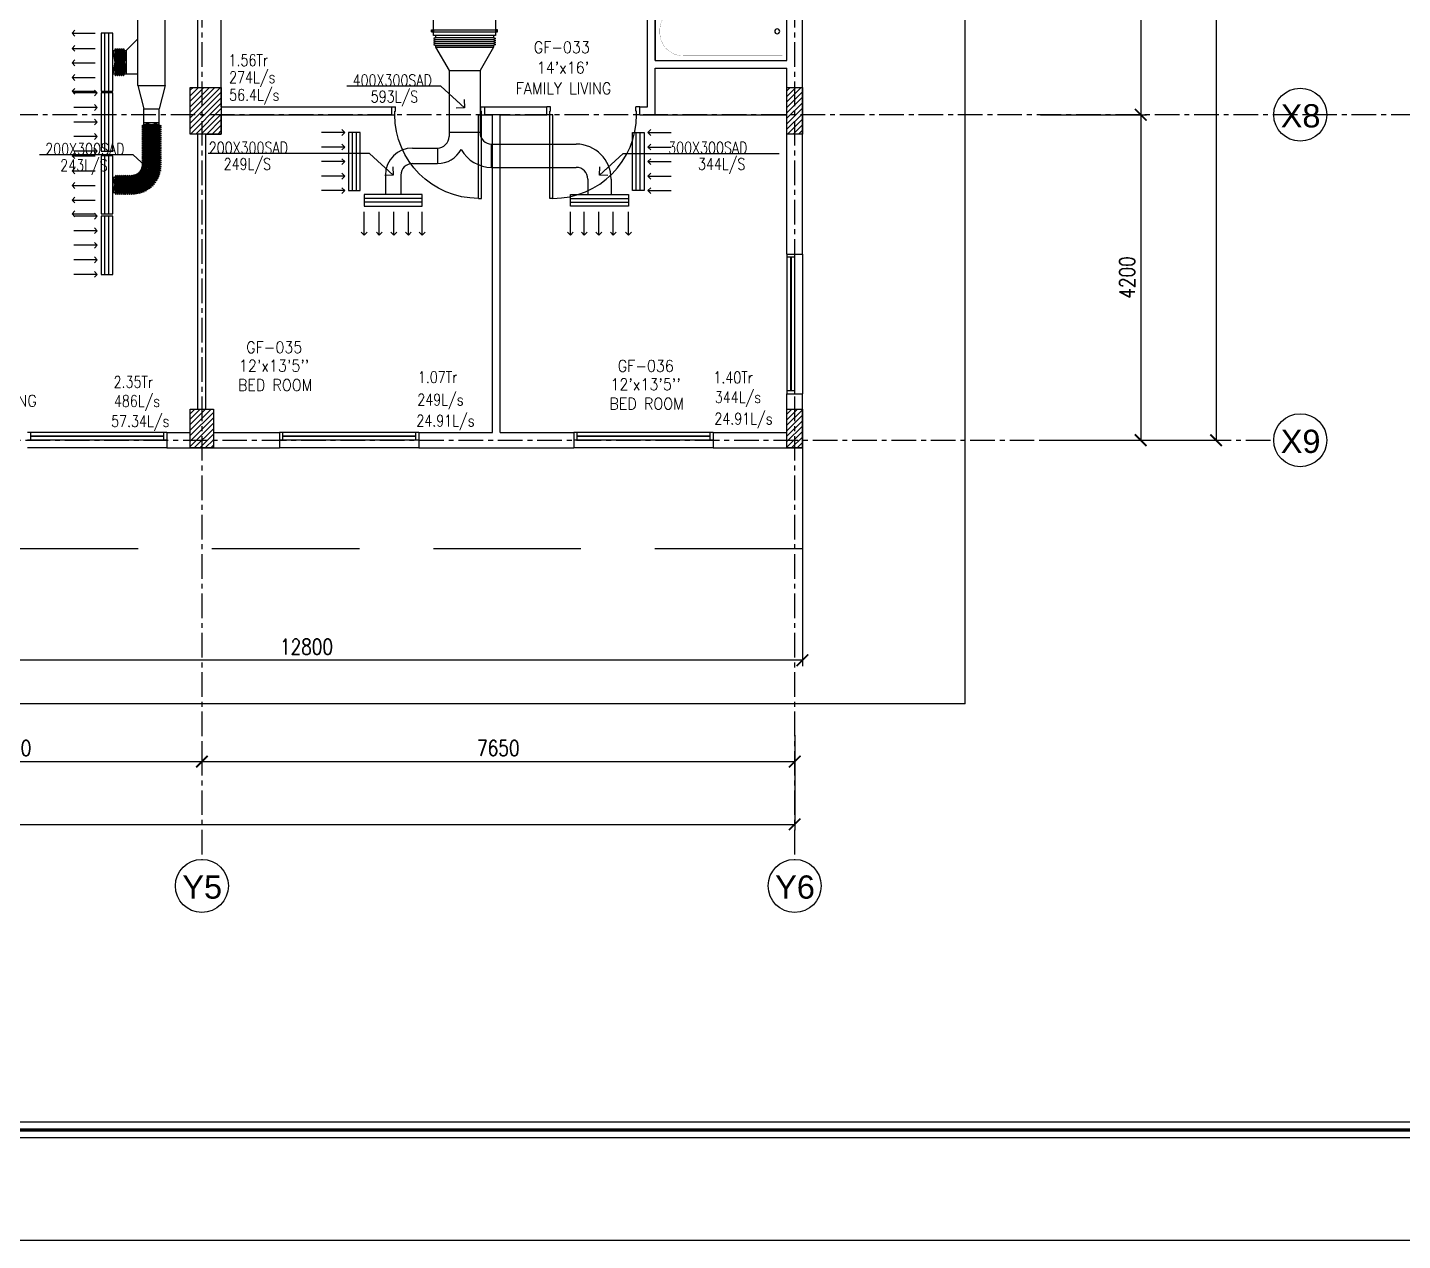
# Model space of a CAD drawing. Header units: millimetres. Extents: x -1288794 to 2153086, y -2701644 to -1428868.
# Drawn here: x 867059 to 884803, y -1519494 to -1503844 of the extents above; entities that cross this region are included whole.
import ezdxf
from ezdxf.enums import TextEntityAlignment as Align

# ---------------------------------------------------------------- set-up
doc = ezdxf.new("R2010")
doc.units = ezdxf.units.MM
doc.header["$LTSCALE"] = 100
doc.header["$PDMODE"] = 34
for name, pattern in [('CENTER', [50.8, 31.75, -6.35, 6.35, -6.35]), ('DASHED2', [9.525, 6.35, -3.175]), ('HIDDEN', [9.525, 6.35, -3.175])]:
    doc.linetypes.add(name, pattern=pattern)
for name, color, linetype in [('A-ANNO-DIMS', 1, 'Continuous'), ('A-ANNO-SYMB', 33, 'Continuous'), ('A-ANNO-TEXT', 8, 'Continuous'), ('A-AREA', 8, 'CENTER'), ('A-DOOR', 4, 'Continuous'), ('A-FLOR-OVHD', 4, 'DASHED2'), ('A-FLOR-PFIX', 8, 'Continuous'), ('A-FLOR-SPCL', 8, 'Continuous'), ('A-GLAZ', 5, 'Continuous'), ('A-GRID', 253, 'CENTER'), ('A-WALL-FULL', 8, 'Continuous'), ('AC- SUIPPOR', 7, 'HIDDEN'), ('AC-SAD', 3, 'Continuous'), ('AC-SAD TEXT', 3, 'Continuous'), ('AC-UNIT', 5, 'Continuous'), ('LOGO LINE', 7, 'Continuous'), ('LOGO1LINE', 7, 'Continuous'), ('RETURN GRILL RIGHT', 1, 'Continuous'), ('S-COL- HACT.', 9, 'Continuous'), ('S-COL.', 8, 'Continuous'), ('SUPPLY GRILL RIGHT', 3, 'Continuous'), ('WALL', 42, 'Continuous')]:
    doc.layers.add(name, color=color, linetype=linetype)
doc.styles.add('ROMANS', font='romans.shx', dxfattribs={"width": 0.8})
doc.styles.add('SANSSERIF', font='sas_____.pfb')
doc.styles.add('SIMPLEX', font='simplex.shx', dxfattribs={"width": 0.8})
doc.dimstyles.new('100 of DIM2', dxfattribs={"dimscale": 0, "dimtxt": 200, "dimasz": 150, "dimexe": 75, "dimexo": 200, "dimgap": 75, "dimtad": 1, "dimdec": 0, "dimrnd": 5, "dimzin": 0, "dimdsep": 46, "dimtxsty": 'ROMANS', "dimblk": 'ARCHTICK', "dimcen": 100, "dimclrd": 94, "dimclre": 94, "dimclrt": 2, "dimadec": 0, "dimazin": 0, "dimtfac": 1, "dimtdec": 0, "dimtofl": 0, "dimtmove": 2, "dimatfit": 3, "dimldrblk": 'OPEN90', "dimfxl": 75, "dimtolj": 1, "dimtzin": 0, "dimarcsym": 0})
pattern_1 = [(45, (1973413.864, -1109556.65), (-35.355339, 35.355339), [])]

# ---------------------------------------------------------------- blocks, each defined once
blk = doc.blocks.new('D-120-R1')
for p, q in [((-80, 1180), (-40, 1180)), ((-80, 1180), (-80, 100)), ((-40, 1180), (-40, 55)), ((-1200, 100), (-1160, 100)), ((-1200, 100), (-1200, 0)), ((-1160, 100), (-1160, 55)), ((-1160, 55), (-1150, 55)), ((-1150, 55), (-1150, 0)), ((-80, 100), (0, 100)), ((-50, 55), (-40, 55)), ((-50, 55), (-50, 0)), ((-50, 0), (0, 0)), ((0, 100), (0, 0)), ((-1200, 0), (-1150, 0))]:
    blk.add_line(p, q)
at = {"linetype": 'Continuous'}
blk.add_arc((-80, 100), 1080, 90, 180, dxfattribs=at)
blk = doc.blocks.new('W-180')
for p, q in [((1800, 100), (0, 100)), ((1800, 0), (0, 0)), ((40, 0), (40, 100)), ((1760, 100), (1760, 0))]:
    blk.add_line(p, q)
at = {"linetype": 'Continuous'}
for p, q in [((1760, 53), (40, 53)), ((1760, 47), (40, 47))]:
    blk.add_line(p, q, dxfattribs=at)
blk = doc.blocks.new('BT-2')
blk.add_lwpolyline([(0, 750), (1700, 750), (1700, 0), (0, 0)], close=True)
at = {"const_width": 2}
blk.add_lwpolyline([(60, 690), (1340, 690, -0.414214), (1640, 390), (1640, 360, -0.414214), (1340, 60), (60, 60)], format="xyb", close=True, dxfattribs=at)
blk.add_circle((125, 375), 31.9)
blk = doc.blocks.new('_ArchTick')
at = {"color": 0, "linetype": 'ByBlock', "const_width": 0.15}
blk.add_lwpolyline([(-0.5, -0.5), (0.5, 0.5)], dxfattribs=at)
blk = doc.blocks.new('*D266')
at = {"layer": 'A-ANNO-DIMS', "color": 94, "lineweight": -2, "ltscale": 3, "transparency": 16777216}
for p, q in [((880242, -1473969), (882472, -1473969)), ((882397, -1473969), (882397, -1509169)), ((880242, -1509169), (882472, -1509169))]:
    blk.add_line(p, q, dxfattribs=at)
at = {"layer": 'Defpoints', "color": 0, "ltscale": 3, "transparency": 16777216}
for p in [(880042, -1473969), (880042, -1509169), (882397, -1509169)]:
    blk.add_point(p, dxfattribs=at)
at = {"layer": 'A-ANNO-DIMS', "color": 94, "lineweight": -2, "ltscale": 3, "transparency": 16777216, "xscale": 150, "yscale": 150, "zscale": 150}
for p, rotation in [((882397, -1473969), 90), ((882397, -1509169), 270)]:
    blk.add_blockref('_ArchTick', p, dxfattribs=dict(at, rotation=rotation))
at = {"layer": 'A-ANNO-DIMS', "color": 2, "ltscale": 3, "transparency": 16777216, "insert": (882222, -1491569), "char_height": 200, "attachment_point": 5, "rotation": 90, "style": 'ROMANS'}
blk.add_mtext('\\A1;35200', dxfattribs=at)
blk = doc.blocks.new('_Open90')
at = {"color": 0, "linetype": 'ByBlock', "lineweight": -2}
for p, q in [((0, 0), (-1, 0)), ((-0.5, 0.5), (0, 0)), ((0, 0), (-0.5, -0.5))]:
    blk.add_line(p, q, dxfattribs=at)
blk = doc.blocks.new('*D273')
at = {"layer": 'A-ANNO-DIMS', "color": 94, "lineweight": -2, "ltscale": 3, "transparency": 16777216}
for p, q in [((880133, -1501359), (881499, -1501359)), ((881424, -1501359), (881424, -1504969)), ((880133, -1504969), (881499, -1504969))]:
    blk.add_line(p, q, dxfattribs=at)
at = {"layer": 'Defpoints', "color": 0, "ltscale": 3, "transparency": 16777216}
for p in [(879933, -1501359), (879933, -1504969), (881424, -1504969)]:
    blk.add_point(p, dxfattribs=at)
at = {"layer": 'A-ANNO-DIMS', "color": 94, "lineweight": -2, "ltscale": 3, "transparency": 16777216, "xscale": 150, "yscale": 150, "zscale": 150}
for p, rotation in [((881424, -1501359), 90), ((881424, -1504969), 270)]:
    blk.add_blockref('_ArchTick', p, dxfattribs=dict(at, rotation=rotation))
at = {"layer": 'A-ANNO-DIMS', "color": 2, "ltscale": 3, "transparency": 16777216, "insert": (881249, -1503164), "char_height": 200, "attachment_point": 5, "rotation": 90, "style": 'ROMANS'}
blk.add_mtext('\\A1;3610', dxfattribs=at)
blk = doc.blocks.new('*D274')
at = {"layer": 'A-ANNO-DIMS', "color": 94, "lineweight": -2, "ltscale": 3, "transparency": 16777216}
for p, q in [((880133, -1504969), (881499, -1504969)), ((881424, -1504969), (881424, -1509169)), ((880133, -1509169), (881499, -1509169))]:
    blk.add_line(p, q, dxfattribs=at)
at = {"layer": 'Defpoints', "color": 0, "ltscale": 3, "transparency": 16777216}
for p in [(879933, -1504969), (879933, -1509169), (881424, -1509169)]:
    blk.add_point(p, dxfattribs=at)
at = {"layer": 'A-ANNO-DIMS', "color": 94, "lineweight": -2, "ltscale": 3, "transparency": 16777216, "xscale": 150, "yscale": 150, "zscale": 150}
for p, rotation in [((881424, -1504969), 90), ((881424, -1509169), 270)]:
    blk.add_blockref('_ArchTick', p, dxfattribs=dict(at, rotation=rotation))
at = {"layer": 'A-ANNO-DIMS', "color": 2, "ltscale": 3, "transparency": 16777216, "insert": (881249, -1507069), "char_height": 200, "attachment_point": 5, "rotation": 90, "style": 'ROMANS'}
blk.add_mtext('\\A1;4200', dxfattribs=at)
blk = doc.blocks.new('*D287')
at = {"layer": 'A-ANNO-DIMS', "color": 94, "lineweight": -2, "ltscale": 3, "transparency": 16777216}
for p, q in [((864359, -1513115), (864359, -1513240)), ((869309, -1513115), (869309, -1513240)), ((864359, -1513315), (869309, -1513315))]:
    blk.add_line(p, q, dxfattribs=at)
at = {"layer": 'Defpoints', "color": 0, "ltscale": 3, "transparency": 16777216}
for p in [(864359, -1513315), (869309, -1513315), (869309, -1513315)]:
    blk.add_point(p, dxfattribs=at)
at = {"layer": 'A-ANNO-DIMS', "color": 94, "lineweight": -2, "ltscale": 3, "transparency": 16777216, "xscale": 150, "yscale": 150, "zscale": 150, "rotation": 180}
blk.add_blockref('_ArchTick', (864359, -1513315), dxfattribs=at)
at = {"layer": 'A-ANNO-DIMS', "color": 94, "lineweight": -2, "ltscale": 3, "transparency": 16777216, "xscale": 150, "yscale": 150, "zscale": 150}
blk.add_blockref('_ArchTick', (869309, -1513315), dxfattribs=at)
at = {"layer": 'A-ANNO-DIMS', "color": 2, "ltscale": 3, "transparency": 16777216, "insert": (866834, -1513140), "char_height": 200, "attachment_point": 5, "style": 'ROMANS'}
blk.add_mtext('\\A1;4950', dxfattribs=at)
blk = doc.blocks.new('*D288')
at = {"layer": 'A-ANNO-DIMS', "color": 94, "lineweight": -2, "ltscale": 3, "transparency": 16777216}
for p, q in [((869309, -1513115), (869309, -1513240)), ((876959, -1513115), (876959, -1513240)), ((869309, -1513315), (876959, -1513315))]:
    blk.add_line(p, q, dxfattribs=at)
at = {"layer": 'Defpoints', "color": 0, "ltscale": 3, "transparency": 16777216}
for p in [(869309, -1513315), (876959, -1513315), (876959, -1513315)]:
    blk.add_point(p, dxfattribs=at)
at = {"layer": 'A-ANNO-DIMS', "color": 94, "lineweight": -2, "ltscale": 3, "transparency": 16777216, "xscale": 150, "yscale": 150, "zscale": 150, "rotation": 180}
blk.add_blockref('_ArchTick', (869309, -1513315), dxfattribs=at)
at = {"layer": 'A-ANNO-DIMS', "color": 94, "lineweight": -2, "ltscale": 3, "transparency": 16777216, "xscale": 150, "yscale": 150, "zscale": 150}
blk.add_blockref('_ArchTick', (876959, -1513315), dxfattribs=at)
at = {"layer": 'A-ANNO-DIMS', "color": 2, "ltscale": 3, "transparency": 16777216, "insert": (873134, -1513140), "char_height": 200, "attachment_point": 5, "style": 'ROMANS'}
blk.add_mtext('\\A1;7650', dxfattribs=at)
blk = doc.blocks.new('*D289')
at = {"layer": 'A-ANNO-DIMS', "color": 94, "lineweight": -2, "ltscale": 3, "transparency": 16777216}
for p, q in [((851459, -1512975), (851459, -1514200)), ((876959, -1512975), (876959, -1514200)), ((851459, -1514125), (876959, -1514125))]:
    blk.add_line(p, q, dxfattribs=at)
at = {"layer": 'Defpoints', "color": 0, "ltscale": 3, "transparency": 16777216}
for p in [(851459, -1512775), (876959, -1512775), (876959, -1514125)]:
    blk.add_point(p, dxfattribs=at)
at = {"layer": 'A-ANNO-DIMS', "color": 94, "lineweight": -2, "ltscale": 3, "transparency": 16777216, "xscale": 150, "yscale": 150, "zscale": 150, "rotation": 180}
blk.add_blockref('_ArchTick', (851459, -1514125), dxfattribs=at)
at = {"layer": 'A-ANNO-DIMS', "color": 94, "lineweight": -2, "ltscale": 3, "transparency": 16777216, "xscale": 150, "yscale": 150, "zscale": 150}
blk.add_blockref('_ArchTick', (876959, -1514125), dxfattribs=at)
at = {"layer": 'A-ANNO-DIMS', "color": 2, "ltscale": 3, "transparency": 16777216, "insert": (864209, -1513950), "char_height": 200, "attachment_point": 5, "style": 'ROMANS'}
blk.add_mtext('\\A1;25500', dxfattribs=at)
blk = doc.blocks.new('*D292')
at = {"layer": 'A-ANNO-DIMS', "color": 94, "linetype": 'Continuous', "lineweight": -2, "ltscale": 3, "transparency": 16777216}
for p, q in [((864259, -1509469), (864259, -1512083)), ((877059, -1509469), (877059, -1512083)), ((877059, -1512008), (864259, -1512008))]:
    blk.add_line(p, q, dxfattribs=at)
at = {"layer": 'Defpoints', "color": 0, "linetype": 'Continuous', "ltscale": 3, "transparency": 16777216}
for p in [(864259, -1509269), (877059, -1509269), (864259, -1512008)]:
    blk.add_point(p, dxfattribs=at)
at = {"layer": 'A-ANNO-DIMS', "color": 94, "linetype": 'Continuous', "lineweight": -2, "ltscale": 3, "transparency": 16777216, "xscale": 150, "yscale": 150, "zscale": 150, "rotation": 180}
blk.add_blockref('_ArchTick', (864259, -1512008), dxfattribs=at)
at = {"layer": 'A-ANNO-DIMS', "color": 94, "linetype": 'Continuous', "lineweight": -2, "ltscale": 3, "transparency": 16777216, "xscale": 150, "yscale": 150, "zscale": 150}
blk.add_blockref('_ArchTick', (877059, -1512008), dxfattribs=at)
at = {"layer": 'A-ANNO-DIMS', "color": 2, "linetype": 'Continuous', "ltscale": 3, "transparency": 16777216, "insert": (870659, -1511833), "char_height": 200, "attachment_point": 5, "style": 'ROMANS'}
blk.add_mtext('\\A1;12800', dxfattribs=at)
blk = doc.blocks.new('A$C44FB0367')
at = {"layer": 'WALL', "ltscale": 30}
h = blk.add_hatch(dxfattribs=at)
h.set_pattern_fill('NET3', color=2, scale=100, style=0)
h.set_pattern_definition([(0, (19935.246, -11666.627), (0, 12.5), []), (60, (19935.246, -11666.627), (-10.8253175, 6.25), []), (120, (19935.246, -11666.627), (-10.8253175, -6.25), [])])
h.paths.add_polyline_path([(775, 250), (775, 275), (25, 275), (25, 250)])
at = {"layer": 'WALL', "color": 5, "ltscale": 30}
for p, q in [((25, 250), (25, 275)), ((25, 275), (775, 275)), ((775, 250), (775, 275))]:
    blk.add_line(p, q, dxfattribs=at)
at = {"layer": 'WALL', "color": 8, "ltscale": 30}
for p, q in [((25, -275), (0, -287.5)), ((0, -287.5), (25, -300)), ((25, -300), (0, -312.5)), ((0, -312.5), (25, -325)), ((25, -325), (0, -337.5)), ((0, -337.5), (25, -350)), ((25, -350), (0, -362.5)), ((25, -250), (25, -275)), ((25, -250), (25, -275)), ((25, -275), (775, -275)), ((25, -300), (775, -300)), ((25, -325), (775, -325)), ((25, -350), (775, -350)), ((775, -250), (775, -275)), ((775, -275), (800, -287.5)), ((800, -287.5), (775, -300)), ((775, -300), (800, -312.5)), ((800, -312.5), (775, -325)), ((775, -325), (800, -337.5)), ((800, -337.5), (775, -350)), ((775, -350), (800, -362.5)), ((0, -362.5), (25, -375)), ((25, -375), (775, -375)), ((25, -375), (25, -400)), ((25, -400), (775, -400)), ((800, -362.5), (775, -375)), ((775, -375), (775, -400))]:
    blk.add_line(p, q, dxfattribs=at)
at = {"layer": 'WALL', "color": 5, "ltscale": 30}
blk.add_lwpolyline([(0, 250), (800, 250), (800, -250), (0, -250)], close=True, dxfattribs=at)
blk = doc.blocks.new('A$C5F1D0244')
at = {"layer": 'AC- SUIPPOR', "ltscale": 5}
for p, q in [((-25, 425), (-25, -425)), ((0, 425), (0, -425))]:
    blk.add_line(p, q, dxfattribs=at)
at = {"layer": 'AC- SUIPPOR', "ltscale": 30}
for points in [[(-25, 400), (0, 400), (0, 425), (-25, 425)], [(-25, -400), (0, -400), (0, -425), (-25, -425)]]:
    blk.add_lwpolyline(points, close=True, dxfattribs=at)
for centre in [(-12.5, 412.5), (-12.5, -412.5)]:
    blk.add_circle(centre, 5, dxfattribs=at)
blk = doc.blocks.new('*U308')
at = {"layer": 'AC-SAD'}
for p, q in [((-25, 200), (-12, 225)), ((-25, 0), (-25, 200)), ((-12, -25), (-12, 225)), ((-12, 225), (0, 200)), ((0, 200), (0, 0)), ((-12, -25), (0, 0)), ((-25, 0), (-12, -25))]:
    blk.add_line(p, q, dxfattribs=at)
blk = doc.blocks.new('*U309')
at = {"layer": 'AC-SAD', "color": 0, "linetype": 'ByBlock', "lineweight": -2, "transparency": 16777216}
for p, rotation in [((864960, -1505650), 274.2562579066793), ((864959, -1505624), 269.9999999999932), ((864963, -1505675), 278.5125158133653), ((864967, -1505701), 282.7687737200513), ((864974, -1505726), 287.0250316267374), ((864983, -1505751), 291.2812895334234), ((864993, -1505775), 295.5375474401093), ((865005, -1505798), 299.7938053467954), ((865019, -1505820), 304.0500632534814), ((865034, -1505841), 308.3063211601674), ((865051, -1505860), 312.5625790668535), ((865069, -1505879), 316.8188369735395), ((865089, -1505896), 321.0750948802255), ((865110, -1505911), 325.3313527869116), ((865132, -1505925), 329.5876106935975), ((865154, -1505938), 333.8438686002835), ((865178, -1505948), 338.1001265069696), ((865203, -1505957), 342.3563844136556), ((865228, -1505964), 346.6126423203416), ((865253, -1505969), 350.8689002270277), ((865279, -1505972), 355.1251581337137), ((865305, -1505974), 359.3814160403996)]:
    blk.add_blockref('*U308', p, dxfattribs=dict(at, rotation=rotation))
blk = doc.blocks.new('SUPPLY GRILL RIGHT')
at = {"layer": 'SUPPLY GRILL RIGHT'}
for p, q in [((375, 25), (-375, 25)), ((375, -25), (375, 25)), ((375, -25), (-375, -25)), ((375, -75), (375, -25))]:
    blk.add_line(p, q, dxfattribs=at)
blk.add_lwpolyline([(-375, -75), (375, -75), (375, 75), (-375, 75)], close=True, dxfattribs=at)
for points in [[(-375, -450), (-375, -150)], [(-178.5, -450), (-178.5, -150)], [(9, -450), (9, -150)], [(196.5, -450), (196.5, -150)], [(375, -450), (375, -150)]]:
    blk.add_leader(points, dimstyle='100 of DIM2', override={"dimscale": 1, "dimasz": 75, "dimtad": 0, "dimclrd": 0, "dimfxl": 0.2}, dxfattribs=at)
blk = doc.blocks.new('RETURN GRILL RIGHT')
at = {"layer": 'RETURN GRILL RIGHT'}
for p, q in [((375, 25), (-375, 25)), ((375, -25), (-375, -25))]:
    blk.add_line(p, q, dxfattribs=at)
blk.add_lwpolyline([(-375, -75), (375, -75), (375, 75), (-375, 75)], close=True, dxfattribs=at)
for points in [[(-375, -125), (-375, -425)], [(-187.5, -125), (-187.5, -425)], [(0, -125), (0, -425)], [(187.5, -125), (187.5, -425)], [(375, -125), (375, -425)]]:
    blk.add_leader(points, dimstyle='100 of DIM2', override={"dimscale": 1, "dimasz": 75, "dimtad": 0, "dimclrd": 0, "dimfxl": 0.2}, dxfattribs=at)

msp = doc.modelspace()

# ---------------------------------------------------------------- hatches: boundary and pattern name
at = {"layer": 'S-COL- HACT.', "linetype": 'Continuous', "ltscale": 3}
h = msp.add_hatch(dxfattribs=at)
h.set_pattern_fill('ANSI31', color=256, scale=400, style=0)
h.set_pattern_definition(pattern_1)
h.paths.add_polyline_path([(869158.7, -1505218.6), (869158.7, -1504618.6), (869558.7, -1504618.6), (869558.7, -1505218.6)])
h = msp.add_hatch(dxfattribs=at)
h.set_pattern_fill('ANSI31', color=256, scale=400, style=0)
h.set_pattern_definition(pattern_1)
h.paths.add_polyline_path([(876858.7, -1505218.6), (876858.7, -1504618.6), (877058.7, -1504618.6), (877058.7, -1505218.6)])
h = msp.add_hatch(dxfattribs=at)
h.set_pattern_fill('ANSI31', color=256, scale=400, style=0)
h.set_pattern_definition(pattern_1)
h.paths.add_polyline_path([(869158.7, -1509268.6), (869158.7, -1508768.6), (869458.7, -1508768.6), (869458.7, -1509268.6)])
h = msp.add_hatch(dxfattribs=at)
h.set_pattern_fill('ANSI31', color=256, scale=400, style=0)
h.set_pattern_definition(pattern_1)
h.paths.add_polyline_path([(877058.7, -1508768.6), (877058.7, -1509268.6), (876858.7, -1509268.6), (876858.7, -1508768.6)])

# ---------------------------------------------------------------- linework, layer by layer
at = {"layer": 'A-ANNO-SYMB', "ltscale": 3}
for centre in [(883483.2, -1504968.6), (883483.2, -1509168.6), (869308.7, -1514919.1), (876958.7, -1514919.1)]:
    msp.add_circle(centre, 342.2, dxfattribs=at)
at = {"layer": 'A-AREA', "ltscale": 15}
for q in [(879158.7, -1469568.6), (844058.7, -1512568.6)]:
    msp.add_line((879158.7, -1512568.6), q, dxfattribs=at)
at = {"layer": 'A-FLOR-OVHD', "ltscale": 3}
msp.add_lwpolyline([(877058.7, -1509268.6), (877058.7, -1510568.6), (864258.7, -1510568.6), (864258.7, -1509268.6), (862958.7, -1509268.6), (862958.7, -1510568.6), (858658.7, -1510568.6), (858658.7, -1510168.6), (857058.7, -1510168.6), (857058.7, -1510568.6), (850058.7, -1510568.6), (850058.7, -1500918.6), (849058.7, -1500918.6), (849058.7, -1496418.6)], dxfattribs=at)
msp.add_lwpolyline([(877058.7, -1509268.6), (877058.7, -1510568.6), (864258.7, -1510568.6), (864258.7, -1509268.6), (862958.7, -1509268.6), (862958.7, -1510568.6), (858658.7, -1510568.6), (858658.7, -1510168.6), (857058.7, -1510168.6), (857058.7, -1510568.6), (850058.7, -1510568.6), (850058.7, -1500918.6), (849058.7, -1500918.6), (849058.7, -1496418.6)], dxfattribs=at)
at = {"layer": 'A-FLOR-SPCL', "ltscale": 3}
msp.add_line((875158.7, -1504968.6), (876858.7, -1504968.6), dxfattribs=at)
at = {"layer": 'A-GLAZ', "ltscale": 3}
for p, q in [((877058.7, -1506768.6), (877058.7, -1508568.6)), ((868858.7, -1509268.6), (867058.7, -1509268.6)), ((872108.7, -1509268.6), (870308.7, -1509268.6)), ((875908.7, -1509268.6), (874108.7, -1509268.6))]:
    msp.add_line(p, q, dxfattribs=at)
at = {"layer": 'A-GRID', "ltscale": 0.1}
for p, q in [((869308.7, -1466442.6), (869308.7, -1514577)), ((876958.7, -1466442.6), (876958.7, -1514577)), ((894115.9, -1504968.6), (850576.3, -1504968.6)), ((839601.5, -1509168.6), (883141.1, -1509168.6))]:
    msp.add_line(p, q, dxfattribs=at)
at = {"layer": 'A-WALL-FULL', "ltscale": 3}
for p, q in [((869558.7, -1504868.6), (869558.7, -1501568.6)), ((869258.7, -1504618.6), (869258.7, -1501868.6)), ((876858.7, -1504268.6), (876858.7, -1503206)), ((877058.7, -1506768.6), (877058.7, -1503206)), ((875058.7, -1504868.6), (875058.7, -1503518.6)), ((875158.7, -1504268.6), (875158.7, -1503518.6)), ((875158.7, -1504268.6), (876858.7, -1504268.6)), ((875158.7, -1504968.6), (875158.7, -1504368.6)), ((875158.7, -1504368.6), (876858.7, -1504368.6)), ((876858.7, -1506768.6), (876858.7, -1504368.6)), ((869558.7, -1504868.6), (871758.7, -1504868.6)), ((871758.7, -1504968.6), (871758.7, -1504868.6)), ((872958.7, -1504868.6), (873758.7, -1504868.6)), ((872958.7, -1504968.6), (872958.7, -1504868.6)), ((873758.7, -1504968.6), (873758.7, -1504868.6)), ((874958.7, -1504868.6), (875058.7, -1504868.6)), ((874958.7, -1504968.6), (874958.7, -1504868.6)), ((869558.7, -1504968.6), (871758.7, -1504968.6)), ((872958.7, -1504968.6), (873058.7, -1504968.6)), ((873058.7, -1509068.6), (873058.7, -1504968.6)), ((873158.7, -1504968.6), (873758.7, -1504968.6)), ((873158.7, -1509068.6), (873158.7, -1504968.6)), ((874958.7, -1504968.6), (875158.7, -1504968.6)), ((869258.7, -1508768.6), (869258.7, -1505218.6)), ((869358.7, -1508768.6), (869358.7, -1505218.6)), ((876858.7, -1506768.6), (877058.7, -1506768.6)), ((876858.7, -1509068.6), (876858.7, -1508568.6)), ((876858.7, -1508568.6), (877058.7, -1508568.6)), ((877058.7, -1509268.6), (877058.7, -1508568.6)), ((868858.7, -1509068.6), (869158.7, -1509068.6)), ((868858.7, -1509068.6), (868858.7, -1509268.6)), ((869458.7, -1509068.6), (870308.7, -1509068.6)), ((870308.7, -1509068.6), (870308.7, -1509268.6)), ((872108.7, -1509068.6), (873058.7, -1509068.6)), ((872108.7, -1509068.6), (872108.7, -1509268.6)), ((873158.7, -1509068.6), (874108.7, -1509068.6)), ((874108.7, -1509068.6), (874108.7, -1509268.6)), ((875908.7, -1509068.6), (876858.7, -1509068.6)), ((875908.7, -1509068.6), (875908.7, -1509268.6)), ((868858.7, -1509268.6), (870308.7, -1509268.6)), ((872108.7, -1509268.6), (874108.7, -1509268.6)), ((875908.7, -1509268.6), (877058.7, -1509268.6))]:
    msp.add_line(p, q, dxfattribs=at)
at = {"layer": 'A-WALL-FULL', "linetype": 'Continuous', "ltscale": 3}
for p, q in [((869158.7, -1505218.6), (869158.7, -1504618.6)), ((869158.7, -1504618.6), (869258.7, -1504618.6)), ((869558.7, -1505218.6), (869558.7, -1504968.6)), ((869258.7, -1505218.6), (869158.7, -1505218.6)), ((869358.7, -1505218.6), (869558.7, -1505218.6)), ((869158.7, -1509068.6), (869158.7, -1508768.6)), ((869158.7, -1508768.6), (869258.7, -1508768.6)), ((869358.7, -1508768.6), (869458.7, -1508768.6)), ((869458.7, -1508768.6), (869458.7, -1509068.6))]:
    msp.add_line(p, q, dxfattribs=at)
at = {"layer": 'AC-SAD'}
for p, q in [((868483.7, -1504591.6), (868483.7, -1503430)), ((868833.7, -1504591.6), (868833.7, -1503430)), ((868158.7, -1504141.6), (868333.7, -1504141.6)), ((868158.7, -1504141.6), (868183.7, -1504291.6)), ((868183.7, -1504141.6), (868196.2, -1504116.6)), ((868183.7, -1504141.6), (868183.7, -1504441.6)), ((868196.2, -1504116.6), (868196.2, -1504466.6)), ((868196.2, -1504116.6), (868208.7, -1504141.6)), ((868208.7, -1504141.6), (868221.2, -1504116.6)), ((868208.7, -1504141.6), (868208.7, -1504441.6)), ((868221.2, -1504116.6), (868221.2, -1504466.6)), ((868221.2, -1504116.6), (868233.7, -1504141.6)), ((868233.7, -1504141.6), (868246.2, -1504116.6)), ((868233.7, -1504141.6), (868233.7, -1504441.6)), ((868246.2, -1504116.6), (868246.2, -1504466.6)), ((868246.2, -1504116.6), (868258.7, -1504141.6)), ((868258.7, -1504141.6), (868271.2, -1504116.6)), ((868258.7, -1504141.6), (868258.7, -1504441.6)), ((868271.2, -1504116.6), (868271.2, -1504466.6)), ((868271.2, -1504116.6), (868283.7, -1504141.6)), ((868283.7, -1504141.6), (868296.2, -1504116.6)), ((868283.7, -1504141.6), (868283.7, -1504441.6)), ((868296.2, -1504116.6), (868296.2, -1504466.6)), ((868296.2, -1504116.6), (868308.7, -1504141.6)), ((868308.7, -1504141.6), (868308.7, -1504441.6)), ((868333.7, -1504141.6), (868308.7, -1504291.6)), ((868483.7, -1503991.6), (868333.7, -1504141.6)), ((868333.7, -1504141.6), (868333.7, -1504441.6)), ((872323.4, -1504099.1), (873073.4, -1504099.1)), ((872323.4, -1504099.1), (872498.4, -1504399.1)), ((873073.4, -1504099.1), (872898.4, -1504399.1)), ((868183.7, -1504291.6), (868158.7, -1504441.6)), ((868308.7, -1504291.6), (868333.7, -1504441.6)), ((868158.7, -1504441.6), (868483.7, -1504441.6)), ((868183.7, -1504441.6), (868196.2, -1504466.6)), ((868196.2, -1504466.6), (868208.7, -1504441.6)), ((868208.7, -1504441.6), (868221.2, -1504466.6)), ((868221.2, -1504466.6), (868233.7, -1504441.6)), ((868233.7, -1504441.6), (868246.2, -1504466.6)), ((868246.2, -1504466.6), (868258.7, -1504441.6)), ((868258.7, -1504441.6), (868271.2, -1504466.6)), ((868271.2, -1504466.6), (868283.7, -1504441.6)), ((868283.7, -1504441.6), (868296.2, -1504466.6)), ((868296.2, -1504466.6), (868308.7, -1504441.6)), ((872498.4, -1504399.1), (872898.4, -1504399.1)), ((872498.4, -1504399.1), (872498.4, -1505248.9)), ((872898.4, -1504399.1), (872898.4, -1505198.9)), ((868483.7, -1504591.6), (868833.7, -1504591.6)), ((868483.7, -1504591.6), (868558.7, -1504891.6)), ((868833.7, -1504591.6), (868758.7, -1504891.6)), ((868558.7, -1504891.6), (868758.7, -1504891.6)), ((868558.7, -1505623.6), (868558.7, -1504891.6)), ((868758.7, -1505635.4), (868758.7, -1504891.6)), ((868558.7, -1505098.6), (868533.7, -1505111.1)), ((868783.7, -1505111.1), (868533.7, -1505111.1)), ((868533.7, -1505111.1), (868558.7, -1505123.6)), ((868558.7, -1505123.6), (868533.7, -1505136.1)), ((868783.7, -1505136.1), (868533.7, -1505136.1)), ((868533.7, -1505136.1), (868558.7, -1505148.6)), ((868558.7, -1505148.6), (868533.7, -1505161.1)), ((868783.7, -1505161.1), (868533.7, -1505161.1)), ((868533.7, -1505161.1), (868558.7, -1505173.6)), ((868558.7, -1505173.6), (868533.7, -1505186.1)), ((868783.7, -1505186.1), (868533.7, -1505186.1)), ((868533.7, -1505186.1), (868558.7, -1505198.6)), ((868558.7, -1505198.6), (868533.7, -1505211.1)), ((868783.7, -1505211.1), (868533.7, -1505211.1)), ((868533.7, -1505211.1), (868558.7, -1505223.6)), ((868558.7, -1505223.6), (868533.7, -1505236.1)), ((868758.7, -1505073.6), (868558.7, -1505073.6)), ((868658.7, -1505098.6), (868558.7, -1505073.6)), ((868758.7, -1505098.6), (868558.7, -1505098.6)), ((868758.7, -1505123.6), (868558.7, -1505123.6)), ((868758.7, -1505148.6), (868558.7, -1505148.6)), ((868758.7, -1505173.6), (868558.7, -1505173.6)), ((868758.7, -1505198.6), (868558.7, -1505198.6)), ((868758.7, -1505223.6), (868558.7, -1505223.6)), ((868758.7, -1505073.6), (868658.7, -1505098.6)), ((868758.7, -1505098.6), (868783.7, -1505111.1)), ((868783.7, -1505111.1), (868758.7, -1505123.6)), ((868758.7, -1505123.6), (868783.7, -1505136.1)), ((868783.7, -1505136.1), (868758.7, -1505148.6)), ((868758.7, -1505148.6), (868783.7, -1505161.1)), ((868783.7, -1505161.1), (868758.7, -1505173.6)), ((868758.7, -1505173.6), (868783.7, -1505186.1)), ((868783.7, -1505186.1), (868758.7, -1505198.6)), ((868758.7, -1505198.6), (868783.7, -1505211.1)), ((868783.7, -1505211.1), (868758.7, -1505223.6)), ((868758.7, -1505223.6), (868783.7, -1505236.1)), ((872898.4, -1505198.9), (872498.4, -1505198.9)), ((868783.7, -1505236.1), (868533.7, -1505236.1)), ((868533.7, -1505236.1), (868558.7, -1505248.6)), ((868558.7, -1505248.6), (868533.7, -1505261.1)), ((868783.7, -1505261.1), (868533.7, -1505261.1)), ((868533.7, -1505261.1), (868558.7, -1505273.6)), ((868558.7, -1505273.6), (868533.7, -1505286.1)), ((868783.7, -1505286.1), (868533.7, -1505286.1)), ((868533.7, -1505286.1), (868558.7, -1505298.6)), ((868558.7, -1505298.6), (868533.7, -1505311.1)), ((868783.7, -1505311.1), (868533.7, -1505311.1)), ((868533.7, -1505311.1), (868558.7, -1505323.6)), ((868558.7, -1505323.6), (868533.7, -1505336.1)), ((868783.7, -1505336.1), (868533.7, -1505336.1)), ((868533.7, -1505336.1), (868558.7, -1505348.6)), ((868558.7, -1505348.6), (868533.7, -1505361.1)), ((868783.7, -1505361.1), (868533.7, -1505361.1)), ((868533.7, -1505361.1), (868558.7, -1505373.6)), ((868558.7, -1505373.6), (868533.7, -1505386.1)), ((868783.7, -1505386.1), (868533.7, -1505386.1)), ((868533.7, -1505386.1), (868558.7, -1505398.6)), ((868558.7, -1505398.6), (868533.7, -1505411.1)), ((868758.7, -1505248.6), (868558.7, -1505248.6)), ((868758.7, -1505273.6), (868558.7, -1505273.6)), ((868758.7, -1505298.6), (868558.7, -1505298.6)), ((868758.7, -1505323.6), (868558.7, -1505323.6)), ((868758.7, -1505348.6), (868558.7, -1505348.6)), ((868758.7, -1505373.6), (868558.7, -1505373.6)), ((868758.7, -1505398.6), (868558.7, -1505398.6)), ((868783.7, -1505236.1), (868758.7, -1505248.6)), ((868758.7, -1505248.6), (868783.7, -1505261.1)), ((868783.7, -1505261.1), (868758.7, -1505273.6)), ((868758.7, -1505273.6), (868783.7, -1505286.1)), ((868783.7, -1505286.1), (868758.7, -1505298.6)), ((868758.7, -1505298.6), (868783.7, -1505311.1)), ((868783.7, -1505311.1), (868758.7, -1505323.6)), ((868758.7, -1505323.6), (868783.7, -1505336.1)), ((868783.7, -1505336.1), (868758.7, -1505348.6)), ((868758.7, -1505348.6), (868783.7, -1505361.1)), ((868783.7, -1505361.1), (868758.7, -1505373.6)), ((868758.7, -1505373.6), (868783.7, -1505386.1)), ((868783.7, -1505386.1), (868758.7, -1505398.6)), ((868758.7, -1505398.6), (868783.7, -1505411.1)), ((872027.4, -1505398.9), (872348.4, -1505398.9)), ((872348.4, -1505398.9), (872348.4, -1505598.9)), ((873048.4, -1505348.9), (874140, -1505348.9)), ((873048.4, -1505648.9), (873048.4, -1505348.9)), ((868783.7, -1505411.1), (868533.7, -1505411.1)), ((868533.7, -1505411.1), (868558.7, -1505423.6)), ((868558.7, -1505423.6), (868533.7, -1505436.1)), ((868783.7, -1505436.1), (868533.7, -1505436.1)), ((868533.7, -1505436.1), (868558.7, -1505448.6)), ((868558.7, -1505448.6), (868533.7, -1505461.1)), ((868783.7, -1505461.1), (868533.7, -1505461.1)), ((868533.7, -1505461.1), (868558.7, -1505473.6)), ((868558.7, -1505473.6), (868533.7, -1505486.1)), ((868783.7, -1505486.1), (868533.7, -1505486.1)), ((868533.7, -1505486.1), (868558.7, -1505498.6)), ((868558.7, -1505498.6), (868533.7, -1505511.1)), ((868783.7, -1505511.1), (868533.7, -1505511.1)), ((868533.7, -1505511.1), (868558.7, -1505523.6)), ((868558.7, -1505523.6), (868533.7, -1505536.1)), ((868783.7, -1505536.1), (868533.7, -1505536.1)), ((868533.7, -1505536.1), (868558.7, -1505548.6)), ((868558.7, -1505548.6), (868533.7, -1505561.1)), ((868783.7, -1505561.1), (868533.7, -1505561.1)), ((868533.7, -1505561.1), (868558.7, -1505573.6)), ((868558.7, -1505573.6), (868533.7, -1505586.1)), ((868758.7, -1505423.6), (868558.7, -1505423.6)), ((868758.7, -1505448.6), (868558.7, -1505448.6)), ((868758.7, -1505473.6), (868558.7, -1505473.6)), ((868758.7, -1505498.6), (868558.7, -1505498.6)), ((868758.7, -1505523.6), (868558.7, -1505523.6)), ((868758.7, -1505548.6), (868558.7, -1505548.6)), ((868758.7, -1505573.6), (868558.7, -1505573.6)), ((868783.7, -1505411.1), (868758.7, -1505423.6)), ((868758.7, -1505423.6), (868783.7, -1505436.1)), ((868783.7, -1505436.1), (868758.7, -1505448.6)), ((868758.7, -1505448.6), (868783.7, -1505461.1)), ((868783.7, -1505461.1), (868758.7, -1505473.6)), ((868758.7, -1505473.6), (868783.7, -1505486.1)), ((868783.7, -1505486.1), (868758.7, -1505498.6)), ((868758.7, -1505498.6), (868783.7, -1505511.1)), ((868783.7, -1505511.1), (868758.7, -1505523.6)), ((868758.7, -1505523.6), (868783.7, -1505536.1)), ((868783.7, -1505536.1), (868758.7, -1505548.6)), ((868758.7, -1505548.6), (868783.7, -1505561.1)), ((868783.7, -1505561.1), (868758.7, -1505573.6)), ((868758.7, -1505573.6), (868783.7, -1505586.1)), ((868200, -1505748.6), (868187.5, -1505773.6)), ((868200, -1505748.6), (868200, -1505998.6)), ((868200, -1505748.6), (868212.5, -1505773.6)), ((868225, -1505748.6), (868212.5, -1505773.6)), ((868225, -1505748.6), (868225, -1505998.6)), ((868225, -1505748.6), (868237.5, -1505773.6)), ((868250, -1505748.6), (868237.5, -1505773.6)), ((868250, -1505748.6), (868250, -1505998.6)), ((868250, -1505748.6), (868262.5, -1505773.6)), ((868275, -1505748.6), (868262.5, -1505773.6)), ((868275, -1505748.6), (868275, -1505998.6)), ((868275, -1505748.6), (868287.5, -1505773.6)), ((868300, -1505748.6), (868287.5, -1505773.6)), ((868300, -1505748.6), (868300, -1505998.6)), ((868300, -1505748.6), (868312.5, -1505773.6)), ((868325, -1505748.6), (868312.5, -1505773.6)), ((868325, -1505748.6), (868325, -1505998.6)), ((868325, -1505748.6), (868337.5, -1505773.6)), ((868350, -1505748.6), (868337.5, -1505773.6)), ((868350, -1505748.6), (868350, -1505998.6)), ((868350, -1505748.6), (868362.5, -1505773.6)), ((868375, -1505748.6), (868362.5, -1505773.6)), ((868375, -1505748.6), (868375, -1505998.6)), ((868375, -1505748.6), (868387.5, -1505773.6)), ((868400, -1505748.6), (868387.5, -1505773.6)), ((868400, -1505748.6), (868400, -1505998.6)), ((868400, -1505748.6), (868412.5, -1505773.6)), ((868783.7, -1505586.1), (868533.7, -1505586.1)), ((868533.7, -1505586.1), (868558.7, -1505598.6)), ((868783.7, -1505586.1), (868758.7, -1505598.6)), ((871677.4, -1505748.9), (871677.4, -1505998.9)), ((871877.4, -1505748.9), (871877.4, -1505998.9)), ((872027.4, -1505598.9), (872348.4, -1505598.9)), ((873048.4, -1505648.9), (874140, -1505648.9)), ((868158.7, -1505773.6), (868408.7, -1505773.6)), ((868158.7, -1505773.6), (868158.7, -1505973.6)), ((868158.7, -1505773.6), (868187.5, -1505873.6)), ((868187.5, -1505873.6), (868158.7, -1505973.6)), ((868187.5, -1505773.6), (868187.5, -1505973.6)), ((868212.5, -1505773.6), (868212.5, -1505973.6)), ((868237.5, -1505773.6), (868237.5, -1505973.6)), ((868262.5, -1505773.6), (868262.5, -1505973.6)), ((868287.5, -1505773.6), (868287.5, -1505973.6)), ((868312.5, -1505773.6), (868312.5, -1505973.6)), ((868337.5, -1505773.6), (868337.5, -1505973.6)), ((868362.5, -1505773.6), (868362.5, -1505973.6)), ((868387.5, -1505773.6), (868387.5, -1505973.6)), ((868412.5, -1505773.6), (868412.5, -1505973.6)), ((874290, -1505798.9), (874290, -1505998.9)), ((874590, -1505798.9), (874590, -1505998.9)), ((868158.7, -1505973.6), (868408.7, -1505973.6)), ((868187.5, -1505973.6), (868200, -1505998.6)), ((868200, -1505998.6), (868212.5, -1505973.6)), ((868212.5, -1505973.6), (868225, -1505998.6)), ((868225, -1505998.6), (868237.5, -1505973.6)), ((868237.5, -1505973.6), (868250, -1505998.6)), ((868250, -1505998.6), (868262.5, -1505973.6)), ((868262.5, -1505973.6), (868275, -1505998.6)), ((868275, -1505998.6), (868287.5, -1505973.6)), ((868287.5, -1505973.6), (868300, -1505998.6)), ((868300, -1505998.6), (868312.5, -1505973.6)), ((868312.5, -1505973.6), (868325, -1505998.6)), ((868325, -1505998.6), (868337.5, -1505973.6)), ((868337.5, -1505973.6), (868350, -1505998.6)), ((868350, -1505998.6), (868362.5, -1505973.6)), ((868362.5, -1505973.6), (868375, -1505998.6)), ((868375, -1505998.6), (868387.5, -1505973.6)), ((868387.5, -1505973.6), (868400, -1505998.6)), ((868400, -1505998.6), (868412.5, -1505973.6))]:
    msp.add_line(p, q, dxfattribs=at)
for centre, radius, start, end in [((873048.4, -1505198.9, 0), 150, 180, 270), ((872027.4, -1505748.9), 350, 90, 180), ((872348.4, -1505248.9, 0), 150, 270, 0), ((874140, -1505798.9), 450, 0, 90), ((872348.4, -1505248.9, 0), 350, 270, 331.19379), ((873048.4, -1505198.9, 0), 450, 209.07029, 270), ((868408.7, -1505623.6), 150, 270, 0), ((868408.7, -1505623.6), 350, 270, 0), ((872027.4, -1505748.9), 150, 90, 180), ((874140, -1505798.9), 150, 0, 90)]:
    msp.add_arc(centre, radius, start, end, dxfattribs=at)
at = {"layer": 'LOGO LINE'}
msp.add_lwpolyline([(905594.9, -1519493.9), (826836.8, -1519493.9), (826836.8, -1463806.4), (905594.9, -1463806.4)], close=True, dxfattribs=at)
at = {"layer": 'LOGO1LINE'}
for points in [[(904269, -1518168), (828162.7, -1518168), (828162.7, -1465132.3), (904269, -1465132.3)], [(893960.3, -1517969.1), (828361.6, -1517969.1), (828361.6, -1465331.1), (893960.3, -1465331.1)]]:
    msp.add_lwpolyline(points, close=True, dxfattribs=at)
at = {"layer": 'LOGO1LINE', "const_width": 39.8}
msp.add_lwpolyline([(904169.5, -1518068.5), (828262.2, -1518068.5), (828262.2, -1465231.7), (904169.5, -1465231.7)], close=True, dxfattribs=at)
at = {"layer": 'S-COL.', "linetype": 'Continuous', "ltscale": 3}
for points in [[(869158.7, -1505218.6), (869158.7, -1504618.6), (869558.7, -1504618.6), (869558.7, -1505218.6)], [(869158.7, -1505218.6), (869158.7, -1504618.6), (869558.7, -1504618.6), (869558.7, -1505218.6)], [(869158.7, -1505218.6), (869158.7, -1504618.6), (869558.7, -1504618.6), (869558.7, -1505218.6)], [(876858.7, -1505218.6), (876858.7, -1504618.6), (877058.7, -1504618.6), (877058.7, -1505218.6)], [(876858.7, -1505218.6), (876858.7, -1504618.6), (877058.7, -1504618.6), (877058.7, -1505218.6)], [(876858.7, -1505218.6), (876858.7, -1504618.6), (877058.7, -1504618.6), (877058.7, -1505218.6)], [(869158.7, -1509268.6), (869158.7, -1508768.6), (869458.7, -1508768.6), (869458.7, -1509268.6)], [(869158.7, -1509268.6), (869158.7, -1508768.6), (869458.7, -1508768.6), (869458.7, -1509268.6)], [(869158.7, -1509268.6), (869158.7, -1508768.6), (869458.7, -1508768.6), (869458.7, -1509268.6)], [(877058.7, -1508768.6), (877058.7, -1509268.6), (876858.7, -1509268.6), (876858.7, -1508768.6)], [(877058.7, -1508768.6), (877058.7, -1509268.6), (876858.7, -1509268.6), (876858.7, -1508768.6)], [(877058.7, -1508768.6), (877058.7, -1509268.6), (876858.7, -1509268.6), (876858.7, -1508768.6)]]:
    msp.add_lwpolyline(points, close=True, dxfattribs=at)

# ---------------------------------------------------------------- block references
at = {"ltscale": 30, "xscale": -1, "rotation": 90}
msp.add_blockref('A$C5F1D0244', (872698.4, -1503898.4), dxfattribs=at)
at = {"layer": 'A-DOOR', "ltscale": 3, "xscale": -1, "rotation": 180}
msp.add_blockref('D-120-R1', (872958.7, -1504868.6), dxfattribs=at)
at = {"layer": 'A-DOOR', "ltscale": 3, "rotation": 180}
msp.add_blockref('D-120-R1', (873758.7, -1504868.6), dxfattribs=at)
at = {"layer": 'A-FLOR-PFIX', "ltscale": 3, "xscale": -1}
msp.add_blockref('BT-2', (876858.7, -1504268.6), dxfattribs=at)
at = {"layer": 'A-GLAZ', "ltscale": 3, "xscale": -1}
for p, rotation in [((876858.7, -1508568.6), 270), ((867058.7, -1509068.6), 180), ((870308.7, -1509068.6), 180), ((874108.7, -1509068.6), 180)]:
    msp.add_blockref('W-180', p, dxfattribs=dict(at, rotation=rotation))
at = {"layer": 'AC-SAD', "xscale": -1, "rotation": 1.031175145271845e-11}
msp.add_blockref('*U309', (1733717.4, 0), dxfattribs=at)
at = {"layer": 'AC-UNIT', "color": 6, "ltscale": 30}
msp.add_blockref('A$C44FB0367', (872298.4, -1503699.1), dxfattribs=at)
at = {"layer": 'RETURN GRILL RIGHT'}
for p, rotation in [((868083.7, -1505063.6), 270.0000000000103), ((871277.4, -1505573.9), 270), ((868083.7, -1506653.6), 270.0000000000103)]:
    msp.add_blockref('RETURN GRILL RIGHT', p, dxfattribs=dict(at, rotation=rotation))
at = {"layer": 'RETURN GRILL RIGHT', "xscale": -1, "rotation": 89.99999999977874}
msp.add_blockref('RETURN GRILL RIGHT', (874940, -1505573.9), dxfattribs=at)
at = {"layer": 'SUPPLY GRILL RIGHT', "rotation": 270.0000000000103}
for p in [(868083.7, -1504291.6), (868083.7, -1505873.6)]:
    msp.add_blockref('SUPPLY GRILL RIGHT', p, dxfattribs=at)
at = {"layer": 'SUPPLY GRILL RIGHT'}
msp.add_blockref('SUPPLY GRILL RIGHT', (871777.4, -1506073.9), dxfattribs=at)
at = {"layer": 'SUPPLY GRILL RIGHT', "xscale": -1, "rotation": 359.9999999997788}
msp.add_blockref('SUPPLY GRILL RIGHT', (874440, -1506073.9), dxfattribs=at)

# ---------------------------------------------------------------- texts
at = {"layer": 'A-ANNO-TEXT', "style": 'ROMANS', "width": 0.9}
for s, p in [('GF-033', (873592.8, -1504174.8)), ("14'x16'", (873630.3, -1504437.6)), ('FAMILY LIVING', (873360.2, -1504705.1)), ('GF-035', (869881.7, -1508044.8)), ("12'x13'5''", (869787.4, -1508283.5)), ('GF-036', (874675.8, -1508284.7)), ('BED ROOM', (869774.6, -1508533)), ("12'x13'5''", (874581.4, -1508523.4)), ('MAJLES & DINING', (865592.6, -1508735.4)), ('BED ROOM', (874568.6, -1508773))]:
    msp.add_text(s, height=150, dxfattribs=at).set_placement(p)
at = {"layer": 'A-ANNO-TEXT', "style": 'SANSSERIF'}
for s, p in [('X8', (883487.8, -1505133.2)), ('X9', (883487.8, -1509333.2)), ('Y5', (869313.3, -1515083.7)), ('Y6', (876963.3, -1515083.7))]:
    msp.add_text(s, height=300, dxfattribs=at).set_placement(p, align=Align.CENTER)
at = {"layer": 'AC-SAD TEXT', "style": 'SIMPLEX', "width": 0.8}
for s, p in [('1.56Tr', (869652.6, -1504341)), ('274L/s', (869660.7, -1504560.4)), ('400X300SAD', (871253.9, -1504600.7)), ('56.4L/s', (869660.7, -1504787.9)), ('593L/S', (871488, -1504810.2)), ('200X300SAD', (867287.2, -1505486.6)), ('200X300SAD', (869396.9, -1505470.3)), ('300X300SAD', (875326.1, -1505470.3)), ('243L/S', (867480.7, -1505696)), ('249L/S', (869590.3, -1505679.8)), ('344L/S', (875711.3, -1505679.8)), ('2.35Tr', (868169.5, -1508491.9)), ('1.07Tr', (872095.4, -1508430.3)), ('1.40Tr', (875910.3, -1508433.9)), ('486L/s', (868173.5, -1508739)), ('249L/s', (872089.2, -1508720)), ('344L/s', (875928.7, -1508688.1)), ('57.34L/s', (868137.6, -1508998)), ('24.91L/s', (872076.8, -1508991.2)), ('24.91L/s', (875922.6, -1508965.3))]:
    msp.add_text(s, height=150, dxfattribs=at).set_placement(p)

# ---------------------------------------------------------------- dimensions: what is measured, and where the dimension line sits
at = {"layer": 'A-ANNO-DIMS', "ltscale": 3}
for base, p1, p2, picture, middle in [((882396.8, -1509168.6), (880041.7, -1473968.6), (880041.7, -1509168.6), '*D266', (882221.8, -1491568.6)), ((881424.4, -1504968.6), (879932.8, -1501358.6), (879932.8, -1504968.6), '*D273', (881249.4, -1503163.6)), ((881424.4, -1509168.6), (879932.8, -1504968.6), (879932.8, -1509168.6), '*D274', (881249.4, -1507068.6))]:
    dim = msp.add_linear_dim(base=base, p1=p1, p2=p2, angle=90, dimstyle='100 of DIM2', override={"dimscale": 1}, dxfattribs=at)
    dim.commit()
    dim.dimension.update_dxf_attribs({"geometry": picture, "text_midpoint": middle})
at = {"layer": 'A-ANNO-DIMS', "linetype": 'Continuous', "ltscale": 3}
dim = msp.add_linear_dim(base=(864258.7, -1512007.6), p1=(877058.7, -1509268.6), p2=(864258.7, -1509268.6), dimstyle='100 of DIM2', override={"dimscale": 1}, dxfattribs=at)
dim.commit()
dim.dimension.update_dxf_attribs({"geometry": '*D292', "text_midpoint": (870658.7, -1511832.6)})
at = {"layer": 'A-ANNO-DIMS', "ltscale": 3}
for base, p1, p2, picture, middle in [((876958.7, -1514125.5), (851458.7, -1512774.8), (876958.7, -1512774.8), '*D289', (864208.7, -1513950.5)), ((869308.7, -1513315.3), (864358.7, -1513315.3), (869308.7, -1513315.3), '*D287', (866833.7, -1513140.3)), ((876958.7, -1513315.3), (869308.7, -1513315.3), (876958.7, -1513315.3), '*D288', (873133.7, -1513140.3))]:
    dim = msp.add_linear_dim(base=base, p1=p1, p2=p2, dimstyle='100 of DIM2', override={"dimscale": 1}, dxfattribs=at)
    dim.commit()
    dim.dimension.update_dxf_attribs({"geometry": picture, "text_midpoint": middle})

# ---------------------------------------------------------------- leaders
at = {"layer": 'AC-SAD TEXT'}
for points in [[(872698.4, -1504879.3), (872393.2, -1504600.7), (871177.7, -1504600.7)], [(868728.6, -1505765.1), (868423.5, -1505486.6), (867214.5, -1505486.6)], [(871777.4, -1505748.9), (871472.2, -1505470.3), (869388.2, -1505470.3)], [(874440, -1505748.9), (874745.2, -1505470.3), (876758.8, -1505470.3)]]:
    msp.add_leader(points, dimstyle='100 of DIM2', override={"dimscale": 1, "dimtad": 0, "dimfxl": 0.2}, dxfattribs=at)

doc.saveas('drawing.dxf')
